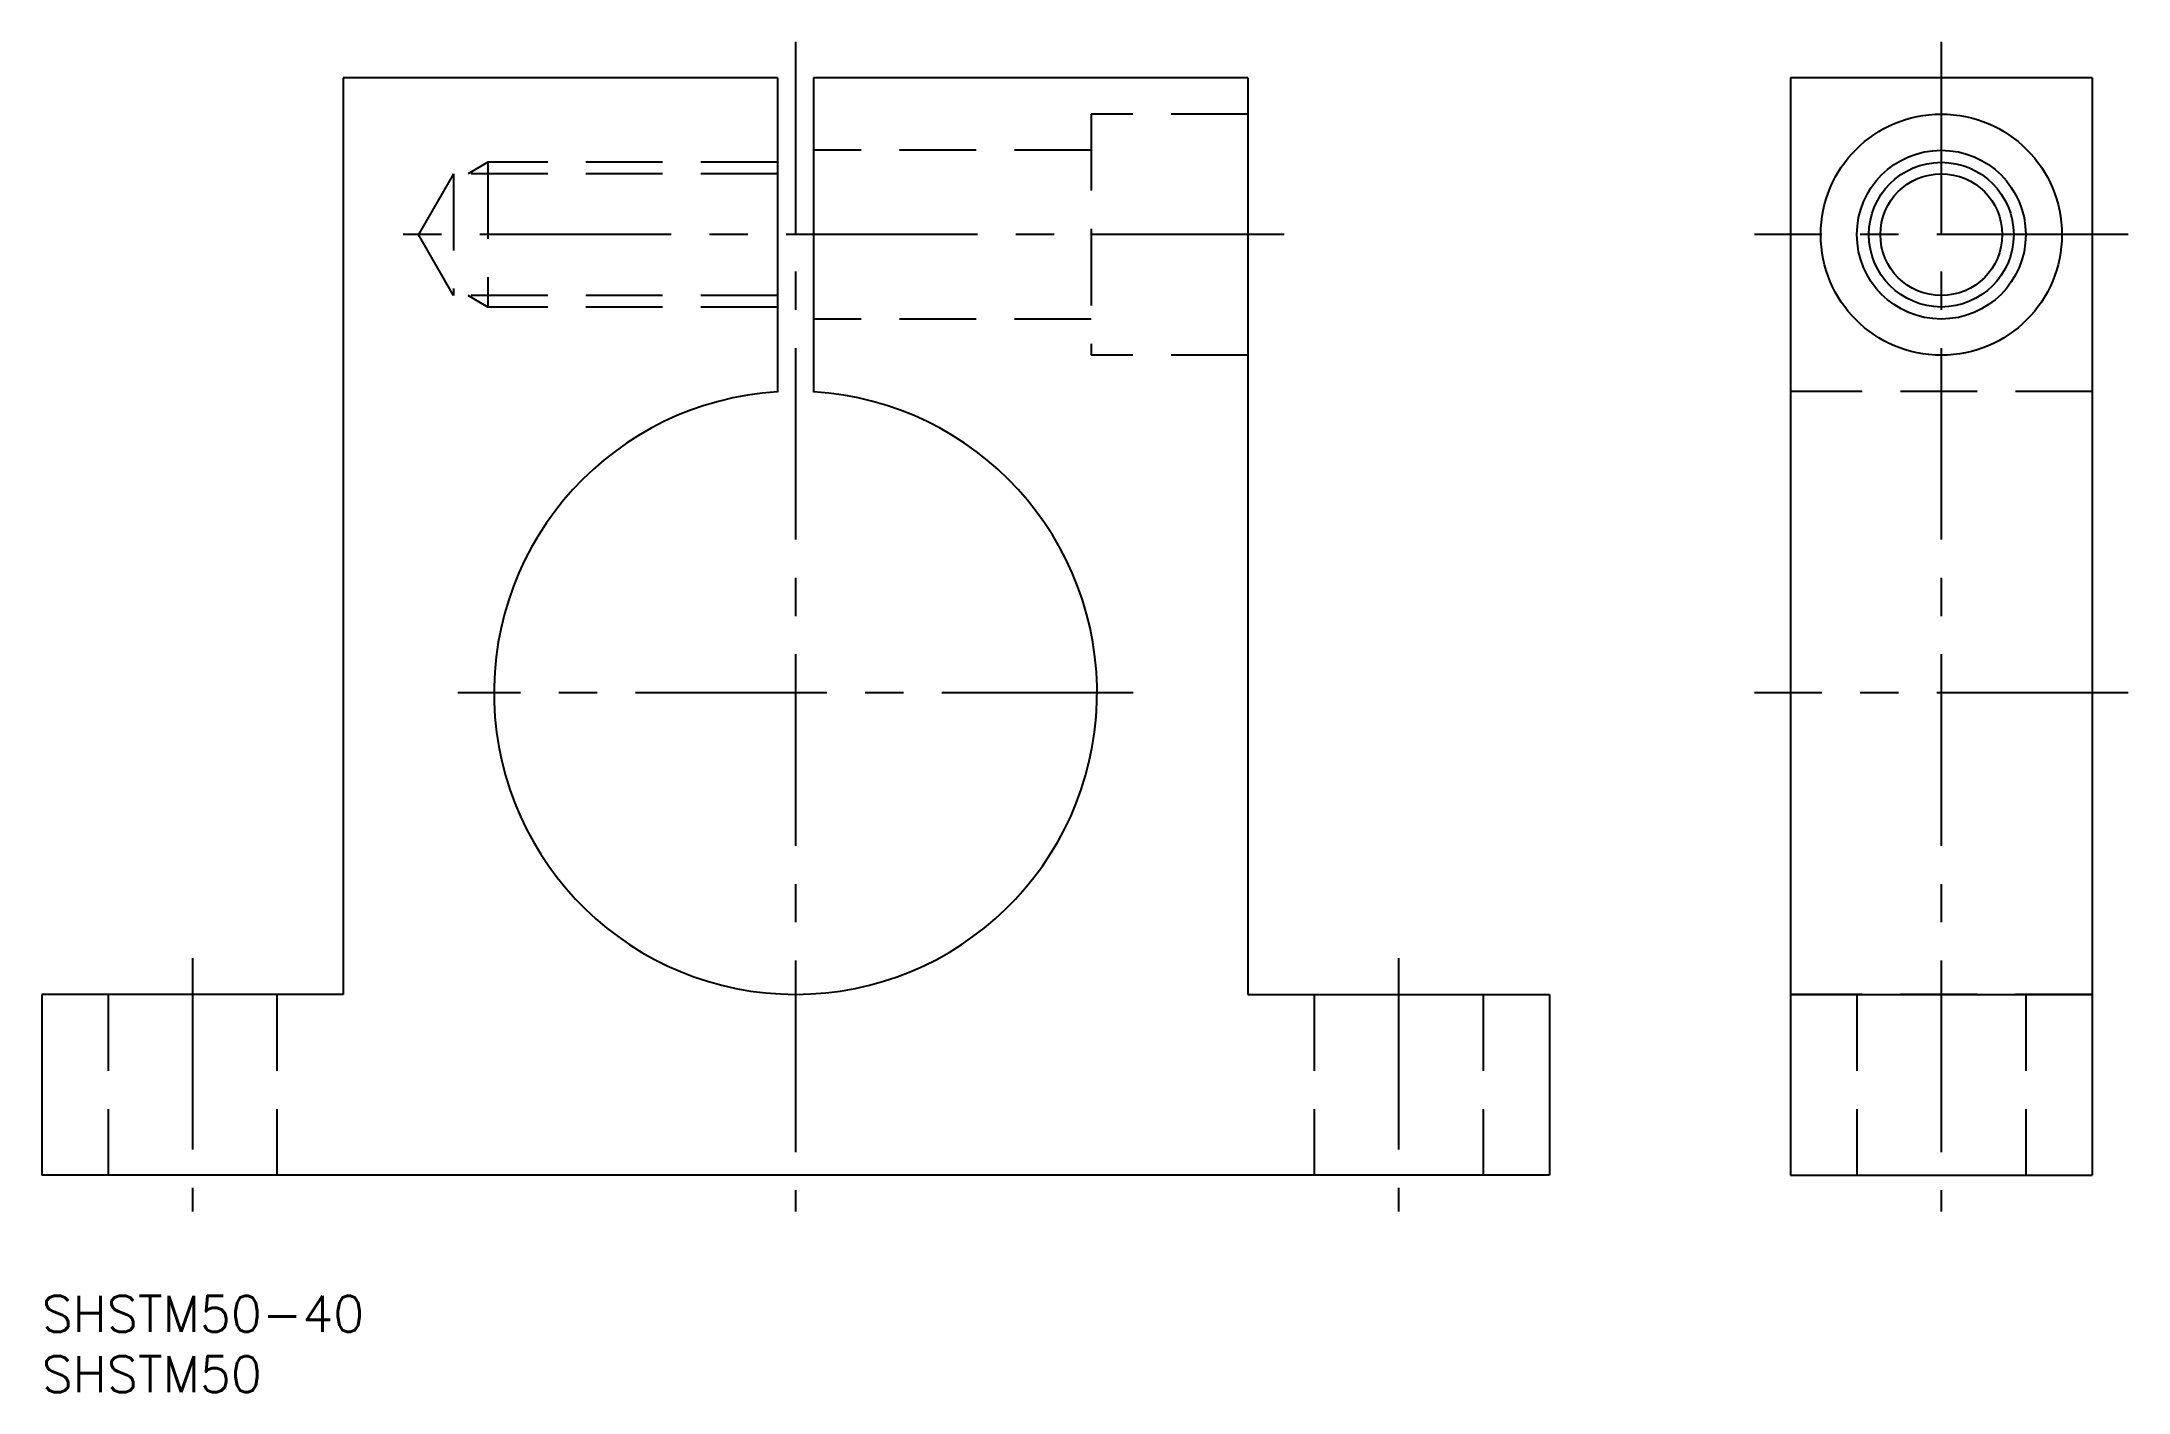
# Model space of a CAD drawing. Extents: x 0 to 173, y -8 to 104.
import ezdxf

# ---------------------------------------------------------------- set-up
doc = ezdxf.new("R2010")
doc.units = 0
doc.header["$LTSCALE"] = 0.5
doc.linetypes.add('CENTER', pattern=[50.8, 31.75, -6.35, 6.35, -6.35])
doc.linetypes.add('DASHED', pattern=[19.05, 12.7, -6.35])
for name, color, linetype in [('MSM_CENTER', 1, 'CENTER'), ('MSM_CONTINUOUS', 7, 'CONTINUOUS'), ('MSM_DASHED', 4, 'DASHED'), ('MSM_NARROW', 5, 'CONTINUOUS'), ('MSM_PART_NUMBER', 7, 'CONTINUOUS')]:
    doc.layers.add(name, color=color, linetype=linetype)
doc.styles.get("Standard").update_dxf_attribs({"font": 'txt.shx', "height": 3, "bigfont": 'bigfont.shx'})

# ---------------------------------------------------------------- blocks, each defined once
blk = doc.blocks.new('*U2')
at = {"layer": 'MSM_PART_NUMBER'}
blk.add_text('SHSTM50-40', height=3, dxfattribs=at).set_placement((0, -3))
blk = doc.blocks.new('*U3')
at = {"layer": 'MSM_PART_NUMBER'}
blk.add_text('SHSTM50', height=3, dxfattribs=at).set_placement((0, -8))

msp = doc.modelspace()

# ---------------------------------------------------------------- linework, layer by layer
at = {"layer": 'MSM_CENTER'}
for p, q in [((62.5, 104), (62.5, 7)), ((157.5, 104), (157.5, 7)), ((103, 88), (27, 88)), ((173, 88), (142, 88)), ((90.5, 50), (34.5, 50)), ((173, 50), (142, 50)), ((12.5, 28), (12.5, 7)), ((112.5, 28), (112.5, 7))]:
    msp.add_line(p, q, dxfattribs=at)
at = {"layer": 'MSM_CONTINUOUS'}
for p, q in [((25, 101), (25, 25)), ((61, 101), (25, 101)), ((61, 101), (61, 74.95)), ((100, 101), (64, 101)), ((64, 101), (64, 74.95)), ((100, 101), (100, 25)), ((145, 101), (145, 10)), ((170, 101), (145, 101)), ((170, 101), (170, 10)), ((25, 25), (0, 25)), ((0, 25), (0, 10)), ((100, 25), (125, 25)), ((125, 25), (125, 10)), ((145, 25), (170, 25)), ((0, 17.5), (0, 17.5)), ((125, 10), (0, 10)), ((145, 10), (170, 10))]:
    msp.add_line(p, q, dxfattribs=at)
for radius in [10, 7, 5.05]:
    msp.add_circle((157.5, 88), radius, dxfattribs=at)
msp.add_arc((62.5, 50), 25, 93.4398, 86.5602, dxfattribs=at)
at = {"layer": 'MSM_DASHED'}
for p, q in [((87, 98), (87, 78)), ((100, 98), (87, 98)), ((37, 94), (35.36, 93.05)), ((37, 94), (37, 82)), ((61, 94), (37, 94)), ((87, 95), (64, 95)), ((34.15, 93.05), (31.23, 88)), ((34.15, 93.05), (34.15, 82.95)), ((61, 93.05), (34.15, 93.05)), ((34.15, 82.95), (31.23, 88)), ((61, 82.95), (34.15, 82.95)), ((37, 82), (35.36, 82.95)), ((61, 82), (37, 82)), ((87, 81), (64, 81)), ((100, 78), (87, 78)), ((170, 75), (145, 75)), ((5.5, 25), (5.5, 10)), ((19.5, 25), (19.5, 10)), ((105.5, 25), (105.5, 10)), ((119.5, 25), (119.5, 10)), ((170, 25), (145, 25)), ((150.5, 25), (150.5, 10)), ((164.5, 25), (164.5, 10))]:
    msp.add_line(p, q, dxfattribs=at)
at = {"layer": 'MSM_NARROW'}
msp.add_circle((157.5, 88), 6, dxfattribs=at)

# ---------------------------------------------------------------- block references
at = {"layer": 'MSM_CONTINUOUS'}
for name in ['*U2', '*U3']:
    msp.add_blockref(name, (0, 0), dxfattribs=at)

doc.saveas('drawing.dxf')
